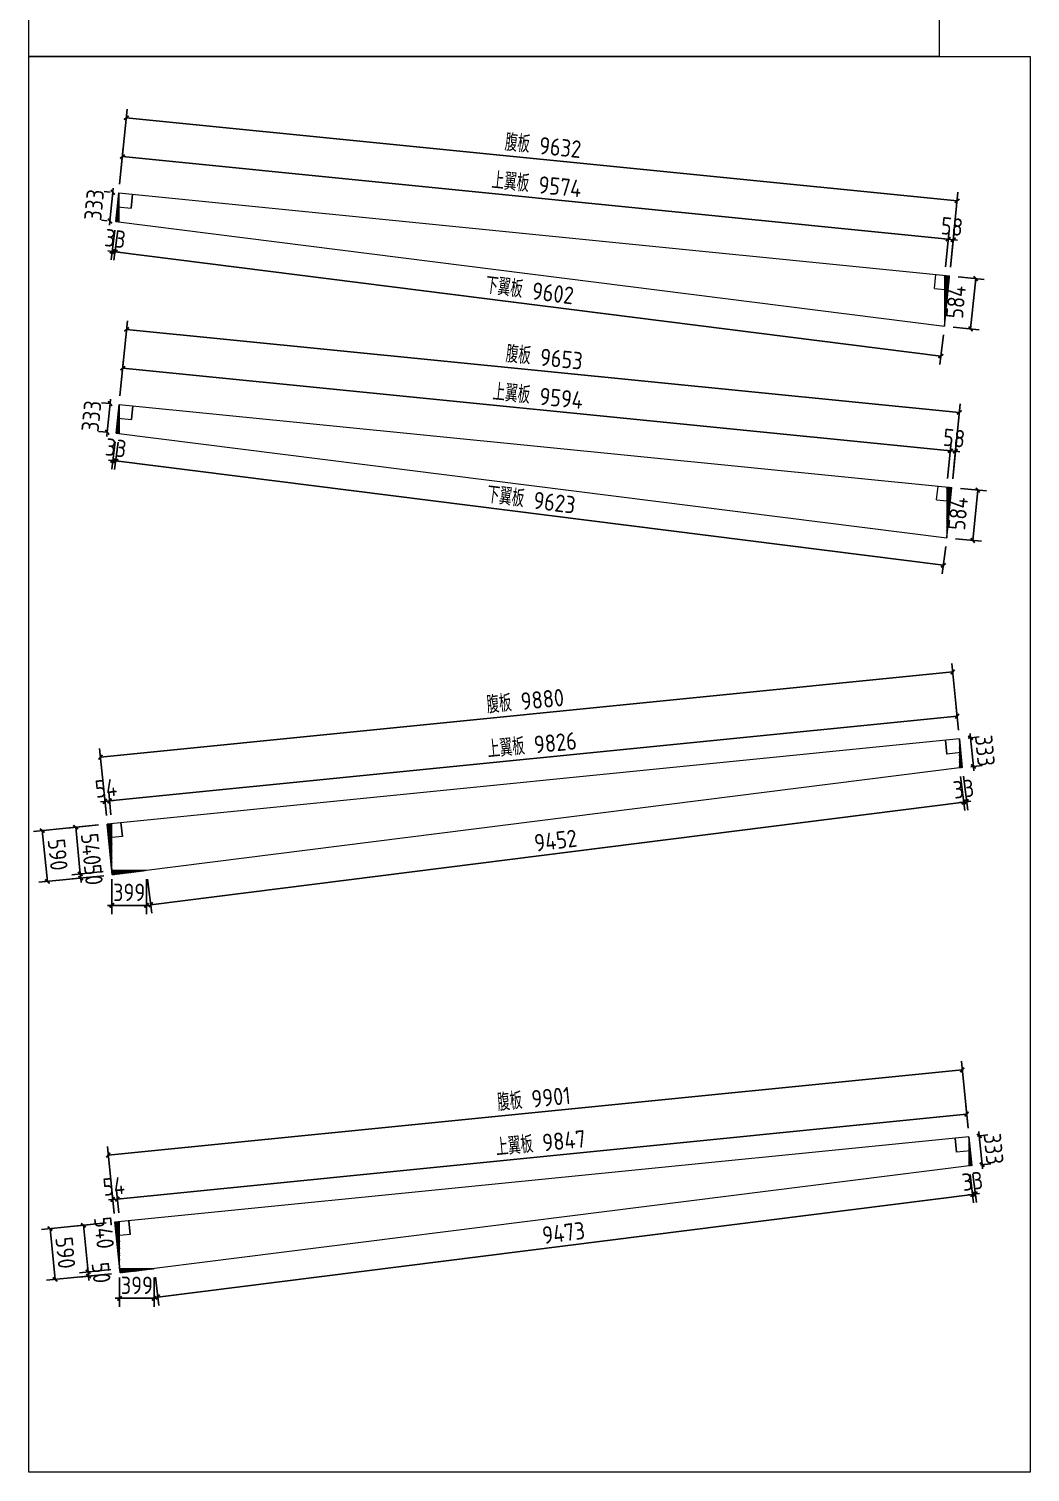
# Model space of a CAD drawing. Extents: x 485428 to 797698, y 56414 to 211814.
# Drawn here: x 778288 to 789838, y 94229 to 110885 of the extents above; entities that cross this region are included whole.
import ezdxf

# ---------------------------------------------------------------- set-up
doc = ezdxf.new("R2010")
doc.units = 0
doc.header["$LTSCALE"] = 1000
doc.header["$MEASUREMENT"] = 0
doc.layers.add('DOTE', color=1, linetype='Continuous')
doc.styles.get("Standard").update_dxf_attribs({"font": 'gbenor.shx', "bigfont": 'gbcbig.shx'})
doc.dimstyles.get("Standard").update_dxf_attribs({"dimscale": 100, "dimtxt": 2, "dimasz": 0.4, "dimexe": 0.5, "dimexo": 1, "dimgap": 0.5, "dimtad": 1, "dimdec": 0, "dimzin": 0, "dimdsep": 46, "dimtxsty": 'Standard', "dimblk": 'ARCHTICK', "dimcen": 0.09, "dimadec": 0, "dimazin": 0, "dimtfac": 1, "dimtdec": 0, "dimtix": 1, "dimtmove": 2, "dimatfit": 3, "dimfxl": 1, "dimtolj": 1, "dimtzin": 0, "dimarcsym": 0})
pattern_1 = [(45, (0, 0), (-2.24506403, 2.24506403), [])]

# ---------------------------------------------------------------- blocks, each defined once
blk = doc.blocks.new('_ArchTick')
at = {"color": 0, "linetype": 'ByBlock', "const_width": 0.4}
blk.add_lwpolyline([(-0.5, -0.5), (0.5, 0.5)], dxfattribs=at)
blk = doc.blocks.new('*D3077')
at = {"color": 3, "lineweight": -2}
for p, q in [((779335, 109091), (779377, 109510)), ((779367, 109410), (788893, 108458)), ((788861, 108139), (788903, 108557))]:
    blk.add_line(p, q, dxfattribs=at)
at = {"layer": 'Defpoints', "color": 0}
for p in [(779326, 108992), (788893, 108458), (788852, 108039)]:
    blk.add_point(p, dxfattribs=at)
at = {"color": 3, "lineweight": -2, "xscale": 50, "yscale": 50, "zscale": 50}
for p, rotation in [((779367, 109410), 174.2894068625005), ((788893, 108458), 354.2894068625005)]:
    blk.add_blockref('_ArchTick', p, dxfattribs=dict(at, rotation=rotation))
at = {"color": 0, "lineweight": 15, "insert": (784146, 109090), "char_height": 200, "attachment_point": 5, "rotation": 354.2894}
blk.add_mtext('\\A1;上翼板 9574', dxfattribs=at)
blk = doc.blocks.new('*D3078')
at = {"color": 3, "lineweight": -2}
for p, q in [((788893, 108458), (788844, 108463)), ((788861, 108139), (788903, 108557)), ((788893, 108458), (788951, 108452)), ((788920, 108133), (788961, 108551)), ((788951, 108452), (789001, 108447))]:
    blk.add_line(p, q, dxfattribs=at)
at = {"layer": 'Defpoints', "color": 0}
for p in [(788951, 108452), (788852, 108039), (788910, 108033)]:
    blk.add_point(p, dxfattribs=at)
at = {"color": 3, "lineweight": -2, "xscale": 50, "yscale": 50, "zscale": 50}
for p, rotation in [((788893, 108458), 354.2894068624173), ((788951, 108452), 174.2894068624172)]:
    blk.add_blockref('_ArchTick', p, dxfattribs=dict(at, rotation=rotation))
at = {"color": 0, "lineweight": 15, "insert": (788937, 108604), "char_height": 200, "attachment_point": 5, "rotation": 354.2894}
blk.add_mtext('\\A1;58', dxfattribs=at)
blk = doc.blocks.new('*D3076')
at = {"color": 3, "lineweight": -2}
for p, q in [((779335, 109091), (779422, 109958)), ((779412, 109859), (788996, 108900)), ((788920, 108133), (789006, 109000))]:
    blk.add_line(p, q, dxfattribs=at)
at = {"layer": 'Defpoints', "color": 0}
for p in [(779326, 108992), (788996, 108900), (788910, 108033)]:
    blk.add_point(p, dxfattribs=at)
at = {"color": 3, "lineweight": -2, "xscale": 50, "yscale": 50, "zscale": 50}
for p, rotation in [((779412, 109859), 174.2894068625004), ((788996, 108900), 354.2894068625004)]:
    blk.add_blockref('_ArchTick', p, dxfattribs=dict(at, rotation=rotation))
at = {"color": 0, "lineweight": 15, "insert": (784220, 109536), "char_height": 200, "attachment_point": 5, "rotation": 354.2894}
blk.add_mtext('\\A1;腹板 9632', dxfattribs=at)
blk = doc.blocks.new('*D3083')
at = {"color": 3, "lineweight": -2}
for p, q in [((779226, 109002), (779157, 109009)), ((779256, 108999), (779223, 108667)), ((779256, 108999), (779261, 109048)), ((779193, 108670), (779124, 108677)), ((779223, 108667), (779218, 108618))]:
    blk.add_line(p, q, dxfattribs=at)
at = {"layer": 'Defpoints', "color": 0}
for p in [(779326, 108992), (779223, 108667), (779292, 108660)]:
    blk.add_point(p, dxfattribs=at)
at = {"color": 3, "lineweight": -2, "xscale": 50, "yscale": 50, "zscale": 50}
for p, rotation in [((779256, 108999), 264.2883958834374), ((779223, 108667), 84.28839588343737)]:
    blk.add_blockref('_ArchTick', p, dxfattribs=dict(at, rotation=rotation))
at = {"color": 0, "lineweight": 15, "insert": (779041, 108853), "char_height": 200, "attachment_point": 5, "rotation": 84.2884}
blk.add_mtext('\\A1;333', dxfattribs=at)
blk = doc.blocks.new('*D3084')
at = {"color": 3, "lineweight": -2}
for p, q in [((789009, 108023), (789309, 107993)), ((789210, 108003), (789152, 107422)), ((788951, 107442), (789251, 107412))]:
    blk.add_line(p, q, dxfattribs=at)
at = {"layer": 'Defpoints', "color": 0}
for p in [(788910, 108033), (788852, 107452), (789152, 107422)]:
    blk.add_point(p, dxfattribs=at)
at = {"color": 3, "lineweight": -2, "xscale": 50, "yscale": 50, "zscale": 50}
for p, rotation in [((789210, 108003), 84.28940686249521), ((789152, 107422), 264.2894068624952)]:
    blk.add_blockref('_ArchTick', p, dxfattribs=dict(at, rotation=rotation))
at = {"color": 0, "lineweight": 15, "insert": (788982, 107733), "char_height": 200, "attachment_point": 5, "rotation": 84.2894}
blk.add_mtext('\\A1;584', dxfattribs=at)
blk = doc.blocks.new('*D3086')
at = {"color": 3, "lineweight": -2}
for p, q in [((779339, 106650), (779381, 107068)), ((779371, 106969), (788918, 106016)), ((788886, 105697), (788928, 106115))]:
    blk.add_line(p, q, dxfattribs=at)
at = {"layer": 'Defpoints', "color": 0}
for p in [(779329, 106550), (788918, 106016), (788876, 105598)]:
    blk.add_point(p, dxfattribs=at)
at = {"color": 3, "lineweight": -2, "xscale": 50, "yscale": 50, "zscale": 50}
for p, rotation in [((779371, 106969), 174.3018853825855), ((788918, 106016), 354.3018853825855)]:
    blk.add_blockref('_ArchTick', p, dxfattribs=dict(at, rotation=rotation))
at = {"color": 0, "lineweight": 15, "insert": (784160, 106648), "char_height": 200, "attachment_point": 5, "rotation": 354.3019}
blk.add_mtext('\\A1;上翼板 9594', dxfattribs=at)
blk = doc.blocks.new('*D3087')
at = {"color": 3, "lineweight": -2}
for p, q in [((788886, 105697), (788928, 106115)), ((788945, 105691), (788986, 106110)), ((788918, 106016), (788869, 106021)), ((788918, 106016), (788976, 106010)), ((788976, 106010), (789026, 106005))]:
    blk.add_line(p, q, dxfattribs=at)
at = {"layer": 'Defpoints', "color": 0}
for p in [(788976, 106010), (788876, 105598), (788935, 105592)]:
    blk.add_point(p, dxfattribs=at)
at = {"color": 3, "lineweight": -2, "xscale": 50, "yscale": 50, "zscale": 50}
for p, rotation in [((788918, 106016), 354.2894068624174), ((788976, 106010), 174.2894068624174)]:
    blk.add_blockref('_ArchTick', p, dxfattribs=dict(at, rotation=rotation))
at = {"color": 0, "lineweight": 15, "insert": (788962, 106162), "char_height": 200, "attachment_point": 5, "rotation": 354.2894}
blk.add_mtext('\\A1;58', dxfattribs=at)
blk = doc.blocks.new('*D3085')
at = {"color": 3, "lineweight": -2}
for p, q in [((779339, 106650), (779426, 107517)), ((779416, 107417), (789021, 106459)), ((788945, 105691), (789031, 106558))]:
    blk.add_line(p, q, dxfattribs=at)
at = {"layer": 'Defpoints', "color": 0}
for p in [(779329, 106550), (789021, 106459), (788935, 105592)]:
    blk.add_point(p, dxfattribs=at)
at = {"color": 3, "lineweight": -2, "xscale": 50, "yscale": 50, "zscale": 50}
for p, rotation in [((779416, 107417), 174.3018098899082), ((789021, 106459), 354.3018098899082)]:
    blk.add_blockref('_ArchTick', p, dxfattribs=dict(at, rotation=rotation))
at = {"color": 0, "lineweight": 15, "insert": (784234, 107094), "char_height": 200, "attachment_point": 5, "rotation": 354.3018}
blk.add_mtext('\\A1;腹板 9653', dxfattribs=at)
blk = doc.blocks.new('*D3092')
at = {"color": 3, "lineweight": -2}
for p, q in [((779225, 106561), (779230, 106610)), ((779230, 106560), (779126, 106570)), ((779225, 106561), (779192, 106229)), ((779197, 106229), (779093, 106239)), ((779192, 106229), (779187, 106180))]:
    blk.add_line(p, q, dxfattribs=at)
at = {"layer": 'Defpoints', "color": 0}
for p in [(779329, 106550), (779192, 106229), (779296, 106219)]:
    blk.add_point(p, dxfattribs=at)
at = {"color": 3, "lineweight": -2, "xscale": 50, "yscale": 50, "zscale": 50}
for p, rotation in [((779225, 106561), 264.3018853826055), ((779192, 106229), 84.30188538260546)]:
    blk.add_blockref('_ArchTick', p, dxfattribs=dict(at, rotation=rotation))
at = {"color": 0, "lineweight": 15, "insert": (779010, 106415), "char_height": 200, "attachment_point": 5, "rotation": 84.3019}
blk.add_mtext('\\A1;333', dxfattribs=at)
blk = doc.blocks.new('*D3093')
at = {"color": 3, "lineweight": -2}
for p, q in [((789034, 105582), (789334, 105552)), ((789235, 105562), (789176, 104981)), ((788976, 105001), (789276, 104971))]:
    blk.add_line(p, q, dxfattribs=at)
at = {"layer": 'Defpoints', "color": 0}
for p in [(788935, 105592), (788876, 105011), (789176, 104981)]:
    blk.add_point(p, dxfattribs=at)
at = {"color": 3, "lineweight": -2, "xscale": 50, "yscale": 50, "zscale": 50}
for p, rotation in [((789235, 105562), 84.28940686248801), ((789176, 104981), 264.289406862488)]:
    blk.add_blockref('_ArchTick', p, dxfattribs=dict(at, rotation=rotation))
at = {"color": 0, "lineweight": 15, "insert": (789006, 105291), "char_height": 200, "attachment_point": 5, "rotation": 84.2894}
blk.add_mtext('\\A1;584', dxfattribs=at)
blk = doc.blocks.new('*D3099')
at = {"color": 3, "lineweight": -2}
for p, q in [((779165, 101970), (779116, 101965)), ((779182, 101808), (779155, 102069)), ((779165, 101970), (779219, 101975)), ((779235, 101813), (779209, 102075)), ((779219, 101975), (779269, 101980))]:
    blk.add_line(p, q, dxfattribs=at)
at = {"layer": 'Defpoints', "color": 0}
for p in [(779219, 101975), (779192, 101708), (779245, 101714)]:
    blk.add_point(p, dxfattribs=at)
at = {"color": 3, "lineweight": -2, "xscale": 50, "yscale": 50, "zscale": 50}
for p, rotation in [((779165, 101970), 5.710593137496556), ((779219, 101975), 185.7105931374966)]:
    blk.add_blockref('_ArchTick', p, dxfattribs=dict(at, rotation=rotation))
at = {"color": 0, "lineweight": 15, "insert": (779177, 102122), "char_height": 200, "attachment_point": 5, "rotation": 5.7106}
blk.add_mtext('\\A1;54', dxfattribs=at)
blk = doc.blocks.new('*D3100')
at = {"color": 3, "lineweight": -2}
for p, q in [((779219, 101975), (788996, 102953)), ((789012, 102791), (788986, 103052)), ((779235, 101813), (779209, 102075))]:
    blk.add_line(p, q, dxfattribs=at)
at = {"layer": 'Defpoints', "color": 0}
for p in [(788996, 102953), (789022, 102691), (779245, 101714)]:
    blk.add_point(p, dxfattribs=at)
at = {"color": 3, "lineweight": -2, "xscale": 50, "yscale": 50, "zscale": 50}
for p, rotation in [((788996, 102953), 5.710593137572608), ((779219, 101975), 185.7105931375726)]:
    blk.add_blockref('_ArchTick', p, dxfattribs=dict(at, rotation=rotation))
at = {"color": 0, "lineweight": 15, "insert": (784092, 102620), "char_height": 200, "attachment_point": 5, "rotation": 5.7106}
blk.add_mtext('\\A1;上翼板 9826', dxfattribs=at)
blk = doc.blocks.new('*D3094')
at = {"color": 3, "lineweight": -2}
for p, q in [((779114, 102480), (788945, 103463)), ((789012, 102791), (788935, 103562)), ((779182, 101808), (779104, 102579))]:
    blk.add_line(p, q, dxfattribs=at)
at = {"layer": 'Defpoints', "color": 0}
for p in [(788945, 103463), (789022, 102691), (779192, 101708)]:
    blk.add_point(p, dxfattribs=at)
at = {"color": 3, "lineweight": -2, "xscale": 50, "yscale": 50, "zscale": 50}
for p, rotation in [((788945, 103463), 5.710593137499696), ((779114, 102480), 185.7105931374997)]:
    blk.add_blockref('_ArchTick', p, dxfattribs=dict(at, rotation=rotation))
at = {"color": 0, "lineweight": 15, "insert": (784014, 103127), "char_height": 200, "attachment_point": 5, "rotation": 5.7106}
blk.add_mtext('\\A1;腹板 9880', dxfattribs=at)
blk = doc.blocks.new('*D3102')
at = {"color": 3, "lineweight": -2}
for p, q in [((789035, 102257), (789085, 101863)), ((779695, 100777), (789072, 101962)), ((779657, 101072), (779707, 100678))]:
    blk.add_line(p, q, dxfattribs=at)
at = {"layer": 'Defpoints', "color": 0}
for p in [(789022, 102356), (789072, 101962), (779645, 101171)]:
    blk.add_point(p, dxfattribs=at)
at = {"color": 3, "lineweight": -2, "xscale": 50, "yscale": 50, "zscale": 50}
for p, rotation in [((789072, 101962), 7.20256479897215), ((779695, 100777), 187.2025647989721)]:
    blk.add_blockref('_ArchTick', p, dxfattribs=dict(at, rotation=rotation))
at = {"color": 0, "lineweight": 15, "insert": (784364, 101518), "char_height": 200, "attachment_point": 5, "rotation": 7.2026}
blk.add_mtext('\\A1;9452', dxfattribs=at)
blk = doc.blocks.new('*D3103')
at = {"color": 3, "lineweight": -2}
for p, q in [((789035, 102257), (789085, 101863)), ((789068, 102261), (789118, 101867)), ((789072, 101962), (789022, 101956)), ((789072, 101962), (789105, 101966)), ((789105, 101966), (789155, 101973))]:
    blk.add_line(p, q, dxfattribs=at)
at = {"layer": 'Defpoints', "color": 0}
for p in [(789022, 102356), (789055, 102360), (789105, 101966)]:
    blk.add_point(p, dxfattribs=at)
at = {"color": 3, "lineweight": -2, "xscale": 50, "yscale": 50, "zscale": 50}
for p, rotation in [((789072, 101962), 7.202564798972171), ((789105, 101966), 187.2025647989721)]:
    blk.add_blockref('_ArchTick', p, dxfattribs=dict(at, rotation=rotation))
at = {"color": 0, "lineweight": 15, "insert": (789070, 102113), "char_height": 200, "attachment_point": 5, "rotation": 7.2026}
blk.add_mtext('\\A1;33', dxfattribs=at)
blk = doc.blocks.new('*D3106')
at = {"color": 3, "lineweight": -2}
for p, q in [((789122, 102701), (789251, 102714)), ((789151, 102704), (789146, 102754)), ((789184, 102373), (789151, 102704)), ((789155, 102370), (789284, 102383)), ((789184, 102373), (789189, 102323))]:
    blk.add_line(p, q, dxfattribs=at)
at = {"layer": 'Defpoints', "color": 0}
for p in [(789022, 102691), (789151, 102704), (789055, 102360)]:
    blk.add_point(p, dxfattribs=at)
at = {"color": 3, "lineweight": -2, "xscale": 50, "yscale": 50, "zscale": 50}
for p, rotation in [((789151, 102704), 275.7105931375283), ((789184, 102373), 95.7105931375283)]:
    blk.add_blockref('_ArchTick', p, dxfattribs=dict(at, rotation=rotation))
at = {"color": 0, "lineweight": 15, "insert": (789317, 102554), "char_height": 200, "attachment_point": 5, "rotation": 275.7106}
blk.add_mtext('\\A1;333', dxfattribs=at)
blk = doc.blocks.new('*D3107')
at = {"color": 3, "lineweight": -2}
for p, q in [((779092, 101698), (778343, 101624)), ((778442, 101633), (778501, 101046)), ((779151, 101111), (778402, 101036))]:
    blk.add_line(p, q, dxfattribs=at)
at = {"layer": 'Defpoints', "color": 0}
for p in [(779192, 101708), (779250, 101121), (778501, 101046)]:
    blk.add_point(p, dxfattribs=at)
at = {"color": 3, "lineweight": -2, "xscale": 50, "yscale": 50, "zscale": 50}
for p, rotation in [((778442, 101633), 95.71059313750355), ((778501, 101046), 275.7105931375035)]:
    blk.add_blockref('_ArchTick', p, dxfattribs=dict(at, rotation=rotation))
at = {"color": 0, "lineweight": 15, "insert": (778621, 101355), "char_height": 200, "attachment_point": 5, "rotation": 275.7106}
blk.add_mtext('\\A1;590', dxfattribs=at)
blk = doc.blocks.new('*D3113')
at = {"color": 3, "lineweight": -2}
for p, q in [((779271, 97214), (779245, 97476)), ((779325, 97220), (779299, 97481)), ((779255, 97376), (779205, 97371)), ((779255, 97376), (779308, 97381)), ((779308, 97381), (779358, 97386))]:
    blk.add_line(p, q, dxfattribs=at)
at = {"layer": 'Defpoints', "color": 0}
for p in [(779308, 97381), (779281, 97115), (779335, 97120)]:
    blk.add_point(p, dxfattribs=at)
at = {"color": 3, "lineweight": -2, "xscale": 50, "yscale": 50, "zscale": 50}
for p, rotation in [((779255, 97376), 5.698434292343446), ((779308, 97381), 185.6984342923434)]:
    blk.add_blockref('_ArchTick', p, dxfattribs=dict(at, rotation=rotation))
at = {"color": 0, "lineweight": 15, "insert": (779267, 97528), "char_height": 200, "attachment_point": 5, "rotation": 5.6984}
blk.add_mtext('\\A1;54', dxfattribs=at)
blk = doc.blocks.new('*D3114')
at = {"color": 3, "lineweight": -2}
for p, q in [((789123, 98197), (789096, 98461)), ((779308, 97381), (789106, 98361)), ((779325, 97220), (779298, 97481))]:
    blk.add_line(p, q, dxfattribs=at)
at = {"layer": 'Defpoints', "color": 0}
for p in [(789106, 98361), (789133, 98098), (779335, 97120)]:
    blk.add_point(p, dxfattribs=at)
at = {"color": 3, "lineweight": -2, "xscale": 50, "yscale": 50, "zscale": 50}
for p, rotation in [((789106, 98361), 5.710593137575813), ((779308, 97381), 185.7105931375758)]:
    blk.add_blockref('_ArchTick', p, dxfattribs=dict(at, rotation=rotation))
at = {"color": 0, "lineweight": 15, "insert": (784192, 98027), "char_height": 200, "attachment_point": 5, "rotation": 5.7106}
blk.add_mtext('\\A1;上翼板 9847', dxfattribs=at)
blk = doc.blocks.new('*D3108')
at = {"color": 3, "lineweight": -2}
for p, q in [((789123, 98197), (789045, 98971)), ((779204, 97888), (789055, 98871)), ((779271, 97214), (779194, 97988))]:
    blk.add_line(p, q, dxfattribs=at)
at = {"layer": 'Defpoints', "color": 0}
for p in [(789055, 98871), (789133, 98098), (779281, 97115)]:
    blk.add_point(p, dxfattribs=at)
at = {"color": 3, "lineweight": -2, "xscale": 50, "yscale": 50, "zscale": 50}
for p, rotation in [((789055, 98871), 5.698434292339494), ((779204, 97888), 185.6984342923395)]:
    blk.add_blockref('_ArchTick', p, dxfattribs=dict(at, rotation=rotation))
at = {"color": 0, "lineweight": 15, "insert": (784114, 98536), "char_height": 200, "attachment_point": 5, "rotation": 5.6984}
blk.add_mtext('\\A1;腹板 9901', dxfattribs=at)
blk = doc.blocks.new('*D3118')
at = {"color": 3, "lineweight": -2}
for p, q in [((779181, 97105), (778818, 97069)), ((778917, 97078), (778971, 96541)), ((779235, 96567), (778871, 96531))]:
    blk.add_line(p, q, dxfattribs=at)
at = {"layer": 'Defpoints', "color": 0}
for p in [(779281, 97115), (778971, 96541), (779335, 96577)]:
    blk.add_point(p, dxfattribs=at)
at = {"color": 3, "lineweight": -2, "xscale": 50, "yscale": 50, "zscale": 50}
for p, rotation in [((778917, 97078), 95.69843429233707), ((778971, 96541), 275.6984342923371)]:
    blk.add_blockref('_ArchTick', p, dxfattribs=dict(at, rotation=rotation))
at = {"color": 0, "lineweight": 15, "insert": (779156, 96992), "char_height": 200, "attachment_point": 5, "rotation": 275.6984}
blk.add_mtext('\\A1;540', dxfattribs=at)
blk = doc.blocks.new('*D3121')
at = {"color": 3, "lineweight": -2}
for p, q in [((779181, 97105), (778432, 97030)), ((778532, 97040), (778590, 96453)), ((779240, 96517), (778491, 96443))]:
    blk.add_line(p, q, dxfattribs=at)
at = {"layer": 'Defpoints', "color": 0}
for p in [(779281, 97115), (778590, 96453), (779339, 96527)]:
    blk.add_point(p, dxfattribs=at)
at = {"color": 3, "lineweight": -2, "xscale": 50, "yscale": 50, "zscale": 50}
for p, rotation in [((778532, 97040), 95.69843429234129), ((778590, 96453), 275.6984342923413)]:
    blk.add_blockref('_ArchTick', p, dxfattribs=dict(at, rotation=rotation))
at = {"color": 0, "lineweight": 15, "insert": (778710, 96761), "char_height": 200, "attachment_point": 5, "rotation": 275.6984}
blk.add_mtext('\\A1;590', dxfattribs=at)
blk = doc.blocks.new('*D3481')
at = {"color": 3, "lineweight": -2}
for p, q in [((779317, 106115), (779277, 105799)), ((788837, 104694), (779290, 105898)), ((788864, 104911), (788824, 104595))]:
    blk.add_line(p, q, dxfattribs=at)
at = {"layer": 'Defpoints', "color": 0}
for p in [(779329, 106215), (779290, 105898), (788876, 105011)]:
    blk.add_point(p, dxfattribs=at)
at = {"color": 3, "lineweight": -2, "xscale": 50, "yscale": 50, "zscale": 50}
for p, rotation in [((779290, 105898), 172.8131124387554), ((788837, 104694), 352.8131124387555)]:
    blk.add_blockref('_ArchTick', p, dxfattribs=dict(at, rotation=rotation))
at = {"color": 0, "lineweight": 15, "insert": (784083, 105451), "char_height": 200, "attachment_point": 5, "rotation": 352.8131}
blk.add_mtext('\\A1;下翼板 9623', dxfattribs=at)
blk = doc.blocks.new('*D3482')
at = {"color": 3, "lineweight": -2}
for p, q in [((779284, 106119), (779244, 105803)), ((779317, 106115), (779277, 105799)), ((779256, 105902), (779207, 105908)), ((779256, 105902), (779290, 105898)), ((779290, 105898), (779339, 105892))]:
    blk.add_line(p, q, dxfattribs=at)
at = {"layer": 'Defpoints', "color": 0}
for p in [(779296, 106219), (779329, 106215), (779290, 105898)]:
    blk.add_point(p, dxfattribs=at)
at = {"color": 3, "lineweight": -2, "xscale": 50, "yscale": 50, "zscale": 50}
for p, rotation in [((779256, 105902), 352.813112438744), ((779290, 105898), 172.813112438744)]:
    blk.add_blockref('_ArchTick', p, dxfattribs=dict(at, rotation=rotation))
at = {"color": 0, "lineweight": 15, "insert": (779292, 106049), "char_height": 200, "attachment_point": 5, "rotation": 352.8131}
blk.add_mtext('\\A1;33', dxfattribs=at)
blk = doc.blocks.new('*D3483')
at = {"color": 3, "lineweight": -2}
for p, q in [((779313, 108557), (779270, 108214)), ((788808, 107109), (779282, 108313)), ((788839, 107353), (788796, 107010))]:
    blk.add_line(p, q, dxfattribs=at)
at = {"layer": 'Defpoints', "color": 0}
for p in [(779326, 108656), (779282, 108313), (788852, 107452)]:
    blk.add_point(p, dxfattribs=at)
at = {"color": 3, "lineweight": -2, "xscale": 50, "yscale": 50, "zscale": 50}
for p, rotation in [((779282, 108313), 172.7974352009398), ((788808, 107109), 352.7974352009398)]:
    blk.add_blockref('_ArchTick', p, dxfattribs=dict(at, rotation=rotation))
at = {"color": 0, "lineweight": 15, "insert": (784065, 107867), "char_height": 200, "attachment_point": 5, "rotation": 352.7974}
blk.add_mtext('\\A1;下翼板 9602', dxfattribs=at)
blk = doc.blocks.new('*D3484')
at = {"color": 3, "lineweight": -2}
for p, q in [((779280, 108561), (779237, 108218)), ((779313, 108557), (779270, 108214)), ((779249, 108317), (779199, 108324)), ((779282, 108313), (779249, 108317)), ((779282, 108313), (779332, 108307))]:
    blk.add_line(p, q, dxfattribs=at)
at = {"layer": 'Defpoints', "color": 0}
for p in [(779292, 108660), (779326, 108656), (779249, 108317)]:
    blk.add_point(p, dxfattribs=at)
at = {"color": 3, "lineweight": -2, "xscale": 50, "yscale": 50, "zscale": 50}
for p, rotation in [((779249, 108317), 352.7974352009529), ((779282, 108313), 172.7974352009529)]:
    blk.add_blockref('_ArchTick', p, dxfattribs=dict(at, rotation=rotation))
at = {"color": 0, "lineweight": 15, "insert": (779284, 108464), "char_height": 200, "attachment_point": 5, "rotation": 352.7974}
blk.add_mtext('\\A1;33', dxfattribs=at)
blk = doc.blocks.new('*D3485')
at = {"color": 3, "lineweight": -2}
for p, q in [((779146, 101161), (778782, 101124)), ((779151, 101111), (778787, 101075)), ((778881, 101134), (778876, 101184)), ((778886, 101085), (778881, 101134)), ((778886, 101085), (778891, 101035))]:
    blk.add_line(p, q, dxfattribs=at)
at = {"layer": 'Defpoints', "color": 0}
for p in [(778881, 101134), (779245, 101171), (779250, 101121)]:
    blk.add_point(p, dxfattribs=at)
at = {"color": 3, "lineweight": -2, "xscale": 50, "yscale": 50, "zscale": 50}
for p, rotation in [((778881, 101134), 275.7105931374251), ((778886, 101085), 95.71059313742508)]:
    blk.add_blockref('_ArchTick', p, dxfattribs=dict(at, rotation=rotation))
at = {"color": 0, "lineweight": 15, "insert": (779033, 101124), "char_height": 200, "attachment_point": 5, "rotation": 275.7106}
blk.add_mtext('\\A1;50', dxfattribs=at)
blk = doc.blocks.new('*D3486')
at = {"color": 3, "lineweight": -2}
for p, q in [((779092, 101698), (778728, 101662)), ((778828, 101672), (778881, 101134)), ((779146, 101161), (778782, 101124))]:
    blk.add_line(p, q, dxfattribs=at)
at = {"layer": 'Defpoints', "color": 0}
for p in [(779192, 101708), (778881, 101134), (779245, 101171)]:
    blk.add_point(p, dxfattribs=at)
at = {"color": 3, "lineweight": -2, "xscale": 50, "yscale": 50, "zscale": 50}
for p, rotation in [((778828, 101672), 95.71059313751051), ((778881, 101134), 275.7105931375105)]:
    blk.add_blockref('_ArchTick', p, dxfattribs=dict(at, rotation=rotation))
at = {"color": 0, "lineweight": 15, "insert": (779004, 101418), "char_height": 200, "attachment_point": 5, "rotation": 275.7106}
blk.add_mtext('\\A1;540', dxfattribs=at)
blk = doc.blocks.new('*D3489')
at = {"color": 3, "lineweight": -2}
for p, q in [((779245, 101071), (779245, 100670)), ((779645, 101071), (779645, 100670)), ((779245, 100770), (779195, 100770)), ((779245, 100770), (779645, 100770)), ((779645, 100770), (779695, 100770))]:
    blk.add_line(p, q, dxfattribs=at)
at = {"layer": 'Defpoints', "color": 0}
for p in [(779245, 101171), (779645, 101171), (779645, 100770)]:
    blk.add_point(p, dxfattribs=at)
at = {"color": 3, "lineweight": -2, "xscale": 50, "yscale": 50, "zscale": 50}
blk.add_blockref('_ArchTick', (779245, 100770), dxfattribs=at)
at = {"color": 3, "lineweight": -2, "xscale": 50, "yscale": 50, "zscale": 50, "rotation": 180}
blk.add_blockref('_ArchTick', (779645, 100770), dxfattribs=at)
at = {"color": 0, "lineweight": 15, "insert": (779445, 100920), "char_height": 200, "attachment_point": 5}
blk.add_mtext('\\A1;399', dxfattribs=at)
blk = doc.blocks.new('*D3490')
at = {"color": 3, "lineweight": -2}
for p, q in [((789232, 98108), (789350, 98120)), ((789251, 98110), (789246, 98159)), ((789284, 97778), (789251, 98110)), ((789265, 97776), (789383, 97788)), ((789284, 97778), (789289, 97728))]:
    blk.add_line(p, q, dxfattribs=at)
at = {"layer": 'Defpoints', "color": 0}
for p in [(789251, 98110), (789133, 98098), (789166, 97766)]:
    blk.add_point(p, dxfattribs=at)
at = {"color": 3, "lineweight": -2, "xscale": 50, "yscale": 50, "zscale": 50}
for p, rotation in [((789251, 98110), 275.6984342923025), ((789284, 97778), 95.69843429230247)]:
    blk.add_blockref('_ArchTick', p, dxfattribs=dict(at, rotation=rotation))
at = {"color": 0, "lineweight": 15, "insert": (789417, 97959), "char_height": 200, "attachment_point": 5, "rotation": 275.6984}
blk.add_mtext('\\A1;333', dxfattribs=at)
blk = doc.blocks.new('*D3491')
at = {"color": 3, "lineweight": -2}
for p, q in [((789145, 97663), (789186, 97336)), ((779775, 96250), (789174, 97435)), ((779747, 96478), (779788, 96151))]:
    blk.add_line(p, q, dxfattribs=at)
at = {"layer": 'Defpoints', "color": 0}
for p in [(789133, 97762), (789174, 97435), (779734, 96577)]:
    blk.add_point(p, dxfattribs=at)
at = {"color": 3, "lineweight": -2, "xscale": 50, "yscale": 50, "zscale": 50}
for p, rotation in [((789174, 97435), 7.186639851952629), ((779775, 96250), 187.1866398519526)]:
    blk.add_blockref('_ArchTick', p, dxfattribs=dict(at, rotation=rotation))
at = {"color": 0, "lineweight": 15, "insert": (784456, 96991), "char_height": 200, "attachment_point": 5, "rotation": 7.1866}
blk.add_mtext('\\A1;9473', dxfattribs=at)
blk = doc.blocks.new('*D3492')
at = {"color": 3, "lineweight": -2}
for p, q in [((789145, 97663), (789186, 97336)), ((789178, 97667), (789219, 97340)), ((789174, 97435), (789207, 97439)), ((789207, 97439), (789256, 97446)), ((789174, 97435), (789124, 97429))]:
    blk.add_line(p, q, dxfattribs=at)
at = {"layer": 'Defpoints', "color": 0}
for p in [(789133, 97762), (789166, 97766), (789207, 97439)]:
    blk.add_point(p, dxfattribs=at)
at = {"color": 3, "lineweight": -2, "xscale": 50, "yscale": 50, "zscale": 50}
for p, rotation in [((789174, 97435), 7.186639851952696), ((789207, 97439), 187.1866398519527)]:
    blk.add_blockref('_ArchTick', p, dxfattribs=dict(at, rotation=rotation))
at = {"color": 0, "lineweight": 15, "insert": (789172, 97586), "char_height": 200, "attachment_point": 5, "rotation": 7.1866}
blk.add_mtext('\\A1;33', dxfattribs=at)
blk = doc.blocks.new('*D3493')
at = {"color": 3, "lineweight": -2}
for p, q in [((779335, 96477), (779335, 96135)), ((779734, 96477), (779734, 96135)), ((779335, 96235), (779285, 96235)), ((779734, 96235), (779335, 96235)), ((779734, 96235), (779784, 96235))]:
    blk.add_line(p, q, dxfattribs=at)
at = {"layer": 'Defpoints', "color": 0}
for p in [(779335, 96577), (779734, 96577), (779335, 96235)]:
    blk.add_point(p, dxfattribs=at)
at = {"color": 3, "lineweight": -2, "xscale": 50, "yscale": 50, "zscale": 50}
blk.add_blockref('_ArchTick', (779335, 96235), dxfattribs=at)
at = {"color": 3, "lineweight": -2, "xscale": 50, "yscale": 50, "zscale": 50, "rotation": 180}
blk.add_blockref('_ArchTick', (779734, 96235), dxfattribs=at)
at = {"color": 0, "lineweight": 15, "insert": (779534, 96385), "char_height": 200, "attachment_point": 5}
blk.add_mtext('\\A1;399', dxfattribs=at)
blk = doc.blocks.new('*D3494')
at = {"color": 3, "lineweight": -2}
for p, q in [((779235, 96567), (778871, 96531)), ((779240, 96517), (778876, 96481)), ((778971, 96541), (778966, 96591)), ((778976, 96491), (778971, 96541)), ((778976, 96491), (778981, 96441))]:
    blk.add_line(p, q, dxfattribs=at)
at = {"layer": 'Defpoints', "color": 0}
for p in [(778971, 96541), (779335, 96577), (779339, 96527)]:
    blk.add_point(p, dxfattribs=at)
at = {"color": 3, "lineweight": -2, "xscale": 50, "yscale": 50, "zscale": 50}
for p, rotation in [((778971, 96541), 275.6984342923869), ((778976, 96491), 95.69843429238693)]:
    blk.add_blockref('_ArchTick', p, dxfattribs=dict(at, rotation=rotation))
at = {"color": 0, "lineweight": 15, "insert": (779122, 96531), "char_height": 200, "attachment_point": 5, "rotation": 275.6984}
blk.add_mtext('\\A1;50', dxfattribs=at)

msp = doc.modelspace()

# ---------------------------------------------------------------- hatches: boundary and pattern name
h = msp.add_hatch()
h.set_pattern_fill('ANSI31', color=256, scale=2, style=0)
h.set_pattern_definition(pattern_1)
h.paths.add_polyline_path([(779292.4, 108660.4), (779325.5, 108656.2), (779325.5, 108991.8)])
h = msp.add_hatch()
h.set_pattern_fill('ANSI31', color=256, scale=2, style=0)
h.set_pattern_definition(pattern_1)
h.paths.add_polyline_path([(788909.6, 108033.4), (788851.5, 108039.2), (788851.5, 107452.3)])
h = msp.add_hatch()
h.set_pattern_fill('ANSI31', color=256, scale=2, style=0)
h.set_pattern_definition(pattern_1)
h.paths.add_polyline_path([(779329.5, 106550.2), (779296.4, 106218.7), (779329.5, 106214.5)])
h = msp.add_hatch()
h.set_pattern_fill('ANSI31', color=256, scale=2, style=0)
h.set_pattern_definition(pattern_1)
h.paths.add_polyline_path([(788934.6, 105591.8), (788876.5, 105597.6), (788876.5, 105010.7)])
h = msp.add_hatch()
h.set_pattern_fill('ANSI31', color=256, scale=2, style=0)
h.set_pattern_definition(pattern_1)
h.paths.add_polyline_path([(789022.3, 102691.5), (789022.3, 102355.9), (789055.4, 102360)])
h = msp.add_hatch()
h.set_pattern_fill('ANSI31', color=256, scale=2, style=0)
h.set_pattern_definition(pattern_1)
h.paths.add_polyline_path([(779245.3, 101170.8), (779245.3, 101713.8), (779191.5, 101708.4)])
h = msp.add_hatch()
h.set_pattern_fill('ANSI31', color=256, scale=2, style=0)
h.set_pattern_definition(pattern_1)
h.paths.add_polyline_path([(779644.8, 101170.8), (779245.3, 101170.8), (779250.3, 101120.9)])
h = msp.add_hatch()
h.set_pattern_fill('ANSI31', color=256, scale=2, style=0)
h.set_pattern_definition(pattern_1)
h.paths.add_polyline_path([(789132.5, 98097.8), (789132.5, 97762.2), (789165.6, 97766.3)])
h = msp.add_hatch()
h.set_pattern_fill('ANSI31', color=256, scale=2, style=0)
h.set_pattern_definition(pattern_1)
h.paths.add_polyline_path([(779334.5, 97120.1), (779280.9, 97114.7), (779334.5, 96577.1)])
h = msp.add_hatch()
h.set_pattern_fill('ANSI31', color=256, scale=2, style=0)
h.set_pattern_definition(pattern_1)
h.paths.add_polyline_path([(779734, 96577.1), (779334.5, 96577.1), (779339.5, 96527.3)])

# ---------------------------------------------------------------- linework, layer by layer
for p, q in [((779292.4, 108660.4), (779325.5, 108991.8)), ((779468.8, 108816.7), (779484.7, 108975.9)), ((779296.4, 106218.7), (779329.5, 106550.2)), ((779472.8, 106375.1), (779488.7, 106534.3)), ((788879, 102516.4), (788863.1, 102675.6)), ((789055.4, 102360), (789022.3, 102691.5)), ((779250.3, 101120.9), (779191.5, 101708.4)), ((779366.6, 101565.1), (779350.7, 101724.3)), ((788989.2, 97922.7), (788973.3, 98081.9)), ((789165.6, 97766.3), (789132.5, 98097.8)), ((779339.5, 96527.3), (779280.9, 97114.7)), ((779456, 96971.4), (779440.1, 97130.6))]:
    msp.add_line(p, q)
at = {"lineweight": 15}
for p, q in [((779325.5, 108991.8), (788909.6, 108033.4)), ((779309.6, 108832.6), (779468.8, 108816.7)), ((779292.4, 108660.4), (788851.5, 107452.3)), ((788734.5, 107890.1), (788750.4, 108049.3)), ((788851.5, 107452.3), (788909.6, 108033.4)), ((788734.5, 107890.1), (788893.7, 107874.2)), ((788771.9, 107460.3), (788772.1, 107462.4)), ((779329.5, 106550.2), (788934.6, 105591.8)), ((779313.6, 106391), (779472.8, 106375.1)), ((779296.4, 106218.7), (788876.5, 105010.7)), ((788759.5, 105448.4), (788775.4, 105607.7)), ((788759.5, 105448.4), (788918.7, 105432.5)), ((788876.5, 105010.7), (788934.6, 105591.8)), ((788796.9, 105018.6), (788797.1, 105020.7)), ((789022.3, 102691.5), (779191.5, 101708.4)), ((789038.2, 102532.3), (788879, 102516.4)), ((789055.4, 102360), (779250.3, 101120.9)), ((779366.6, 101565.1), (779207.4, 101549.2)), ((779644.8, 101170.8), (779245.3, 101170.8)), ((789132.5, 98097.8), (779280.9, 97114.7)), ((789148.4, 97938.6), (788989.2, 97922.7)), ((789165.6, 97766.3), (779339.5, 96527.3)), ((779456, 96971.4), (779296.8, 96955.5)), ((779734, 96577.1), (779334.5, 96577.1))]:
    msp.add_line(p, q, dxfattribs=at)
at = {"color": 2, "lineweight": 15}
for p, q in [((779325.5, 108991.8), (779325.5, 108656.2)), ((788851.5, 108039.2), (788851.5, 107452.3)), ((779329.5, 106550.2), (779329.5, 106214.5)), ((788876.5, 105597.6), (788876.5, 105010.7)), ((789022.3, 102691.5), (789022.3, 102355.9)), ((789132.5, 98097.8), (789132.5, 97762.2))]:
    msp.add_line(p, q, dxfattribs=at)
at = {"lineweight": 15}
for points in [[(778288.1, 125414.2), (788788.1, 125414.2), (788788.1, 110564.2), (778288.1, 110564.2)], [(778288.1, 110564.2), (789838.1, 110564.2), (789838.1, 94229.2), (778288.1, 94229.2)]]:
    msp.add_lwpolyline(points, close=True, dxfattribs=at)
at = {"layer": 'DOTE', "color": 0, "lineweight": 15}
msp.add_line((779245.3, 101170.8), (779245.3, 101713.8), dxfattribs=at)
at = {"layer": 'DOTE', "lineweight": 15}
msp.add_line((779334.5, 96577.1), (779334.5, 97120.1), dxfattribs=at)

# ---------------------------------------------------------------- dimensions: what is measured, and where the dimension line sits
at = {"lineweight": 15}
for p1, p2, distance, text, override, picture, middle in [((779325.5, 108991.8), (788909.6, 108033.4), 871.4, '腹板 9632', {"dimtxt": 2, "dimasz": 0.5, "dimexe": 1, "dimexo": 1, "dimclrd": 3, "dimclre": 3}, '*D3076', (784219.9, 109535.5)), ((779325.5, 108991.8), (788851.5, 108039.2), 420.5, '上翼板 9574', {"dimtxt": 2, "dimasz": 0.5, "dimexe": 1, "dimexo": 1, "dimclrd": 3, "dimclre": 3}, '*D3077', (784146, 109089.7)), ((788851.5, 107452.3), (779325.5, 108656.2), 345.7, '下翼板 9602', {"dimasz": 0.5, "dimexe": 1, "dimclrd": 3, "dimclre": 3}, '*D3483', (784064.8, 107866.7)), ((779329.5, 106550.2), (788934.6, 105591.8), 871.4, '腹板 9653', {"dimtxt": 2, "dimasz": 0.5, "dimexe": 1, "dimexo": 1, "dimclrd": 3, "dimclre": 3}, '*D3085', (784234.1, 107093.9)), ((779329.5, 106550.2), (788876.5, 105597.6), 420.5, '上翼板 9594', {"dimtxt": 2, "dimasz": 0.5, "dimexe": 1, "dimexo": 1, "dimclrd": 3, "dimclre": 3}, '*D3086', (784160.3, 106648.1)), ((788876.5, 105010.7), (779329.5, 106214.5), 319.1, '下翼板 9623', {"dimasz": 0.5, "dimexe": 1, "dimclrd": 3, "dimclre": 3}, '*D3481', (784082.6, 105451.4)), ((779191.5, 101708.4), (789022.3, 102691.5), 775.2, '腹板 9880', {"dimtxt": 2, "dimasz": 0.5, "dimexe": 1, "dimexo": 1, "dimclrd": 3, "dimclre": 3}, '*D3094', (784014.2, 103127.2)), ((779280.9, 97114.7), (789132.5, 98097.8), 777.3, '腹板 9901', {"dimtxt": 2, "dimasz": 0.5, "dimexe": 1, "dimexo": 1, "dimclrd": 3, "dimclre": 3}, '*D3108', (784114, 98535.6))]:
    dim = msp.add_aligned_dim(p1=p1, p2=p2, distance=distance, text=text, dimstyle='Standard', override=override, dxfattribs=at)
    dim.commit()
    dim.dimension.update_dxf_attribs({"geometry": picture, "text_midpoint": middle})
for p1, p2, distance, override, picture, middle in [((779325.5, 108991.8), (779292.4, 108660.4), -69.4, {"dimtxt": 2, "dimasz": 0.5, "dimexe": 1, "dimexo": 1, "dimgap": 1, "dimclrd": 3, "dimclre": 3}, '*D3083', (779040.9, 108852.9)), ((779325.5, 108656.2), (779292.4, 108660.4), 345.7, {"dimasz": 0.5, "dimexe": 1, "dimclrd": 3, "dimclre": 3}, '*D3484', (779284.4, 108464.1)), ((788909.6, 108033.4), (788851.5, 107452.3), 301.5, {"dimtxt": 2, "dimasz": 0.5, "dimexe": 1, "dimexo": 1, "dimgap": 1, "dimclrd": 3, "dimclre": 3}, '*D3084', (788981.6, 107732.8)), ((779329.5, 106550.2), (779296.4, 106218.9), -104.6, {"dimtxt": 2, "dimasz": 0.5, "dimexe": 1, "dimexo": 1, "dimgap": 1, "dimclrd": 3, "dimclre": 3}, '*D3092', (779009.9, 106414.8)), ((779296.4, 106218.7), (779329.5, 106214.5), -319.1, {"dimasz": 0.5, "dimexe": 1, "dimclrd": 3, "dimclre": 3}, '*D3482', (779291.8, 106048.8)), ((788934.6, 105591.8), (788876.5, 105010.7), 301.5, {"dimtxt": 2, "dimasz": 0.5, "dimexe": 1, "dimexo": 1, "dimgap": 1, "dimclrd": 3, "dimclre": 3}, '*D3093', (789006.5, 105291.1)), ((789055.4, 102360), (789022.3, 102691.5), -129.4, {"dimtxt": 2, "dimasz": 0.5, "dimexe": 1, "dimexo": 1, "dimclrd": 3, "dimclre": 3}, '*D3106', (789316.9, 102553.6)), ((779191.5, 101708.4), (779245.3, 101713.8), 262.6, {"dimtxt": 2, "dimasz": 0.5, "dimexe": 1, "dimexo": 1, "dimclrd": 3, "dimclre": 3}, '*D3099', (779177.3, 102121.6)), ((779191.5, 101708.4), (779250.3, 101120.9), -752.9, {"dimtxt": 2, "dimasz": 0.5, "dimexe": 1, "dimexo": 1, "dimclrd": 3, "dimclre": 3}, '*D3107', (778620.9, 101354.7)), ((779191.5, 101708.4), (779245.3, 101170.8), -365.7, {"dimasz": 0.5, "dimexe": 1, "dimclrd": 3, "dimclre": 3}, '*D3486', (779003.8, 101418.1)), ((779250.3, 101120.9), (779245.3, 101170.8), 365.7, {"dimasz": 0.5, "dimexe": 1, "dimclrd": 3, "dimclre": 3}, '*D3485', (779033.2, 101124.4)), ((779245.2738, 101170.7702), (779644.7703, 101170.7702), -400.2702, {"dimasz": 0.5, "dimexe": 1, "dimclrd": 3, "dimclre": 3}, '*D3489', (779445.0221, 100920.5)), ((789165.6, 97766.3), (789132.5, 98097.8), -118.8, {"dimasz": 0.5, "dimexe": 1, "dimclrd": 3, "dimclre": 3}, '*D3490', (789416.5, 97958.7)), ((779280.9, 97114.7), (779334.5, 97120.1), 262.6, {"dimtxt": 2, "dimasz": 0.5, "dimexe": 1, "dimexo": 1, "dimclrd": 3, "dimclre": 3}, '*D3113', (779266.7, 97528)), ((779734, 96577.1), (789132.5, 97762.2), -329.6, {"dimasz": 0.5, "dimexe": 1, "dimclrd": 3, "dimclre": 3}, '*D3491', (784455.7, 96991.4)), ((779280.9, 97114.7), (779339.5, 96527.3), -752.9, {"dimtxt": 2, "dimasz": 0.5, "dimexe": 1, "dimexo": 1, "dimclrd": 3, "dimclre": 3}, '*D3121', (778710.2, 96761.2)), ((779339.5, 96527.3), (779334.5, 96577.1), 365.7, {"dimasz": 0.5, "dimexe": 1, "dimclrd": 3, "dimclre": 3}, '*D3494', (779122.4, 96530.8)), ((779734.0131, 96577.0704), (779334.5166, 96577.0704), 342.0704, {"dimasz": 0.5, "dimexe": 1, "dimclrd": 3, "dimclre": 3}, '*D3493', (779534.2649, 96385))]:
    dim = msp.add_aligned_dim(p1=p1, p2=p2, distance=distance, dimstyle='Standard', override=override, dxfattribs=at)
    dim.commit()
    dim.dimension.update_dxf_attribs({"geometry": picture, "text_midpoint": middle})
for base, p1, p2, angle, override, picture, middle in [((788951.5, 108451.8), (788851.5, 108039.2), (788909.6, 108033.4), 174.28941, {"dimtxt": 2, "dimasz": 0.5, "dimexe": 1, "dimexo": 1, "dimclrd": 3, "dimclre": 3}, '*D3078', (788937.4, 108604)), ((788976.4, 106010.2), (788876.5, 105597.6), (788934.6, 105591.8), 174.28941, {"dimtxt": 2, "dimasz": 0.5, "dimexe": 1, "dimexo": 1, "dimclrd": 3, "dimclre": 3}, '*D3087', (788962.3, 106162.3)), ((789072, 101962.1), (779644.8, 101170.8), (789022.3, 102355.9), 187.20256, {"dimtxt": 2, "dimasz": 0.5, "dimexe": 1, "dimexo": 1, "dimclrd": 3, "dimclre": 3}, '*D3102', (784364.5, 101518.4)), ((789105.2, 101966.3), (789022.3, 102355.9), (789055.4, 102360), 187.20256, {"dimtxt": 2, "dimasz": 0.5, "dimexe": 1, "dimexo": 1, "dimclrd": 3, "dimclre": 3}, '*D3103', (789069.8, 102113)), ((789206.8, 97439.3), (789132.5, 97762.2), (789165.6, 97766.3), 187.18664, {"dimasz": 0.5, "dimexe": 1, "dimclrd": 3, "dimclre": 3}, '*D3492', (789171.5, 97586))]:
    dim = msp.add_linear_dim(base=base, p1=p1, p2=p2, angle=angle, dimstyle='Standard', override=override, dxfattribs=at)
    dim.commit()
    dim.dimension.update_dxf_attribs({"geometry": picture, "text_midpoint": middle})
for base, p1, p2, text, picture, middle in [((788996.1, 102952.8), (779245.3, 101713.8), (789022.3, 102691.5), '上翼板 9826', '*D3100', (784092.1, 102619.8)), ((789106.2, 98361.2), (779334.5, 97120.1), (789132.5, 98097.8), '上翼板 9847', '*D3114', (784191.7, 98027.1))]:
    dim = msp.add_linear_dim(base=base, p1=p1, p2=p2, angle=185.71059, text=text, dimstyle='Standard', override={"dimtxt": 2, "dimasz": 0.5, "dimexe": 1, "dimexo": 1, "dimclrd": 3, "dimclre": 3}, dxfattribs=at)
    dim.commit()
    dim.dimension.update_dxf_attribs({"geometry": picture, "text_midpoint": middle})
dim = msp.add_linear_dim(base=(778970.7, 96540.8), p1=(779280.9, 97114.7), p2=(779334.5, 96577.1), angle=275.69843, dimstyle='Standard', override={"dimtxt": 2, "dimasz": 0.5, "dimexe": 1, "dimexo": 1, "dimclrd": 3, "dimclre": 3}, dxfattribs=at)
dim.commit()
dim.dimension.update_dxf_attribs({"geometry": '*D3118', "text_midpoint": (779155.6, 96991.6), "dimtype": 161})

doc.saveas('drawing.dxf')
